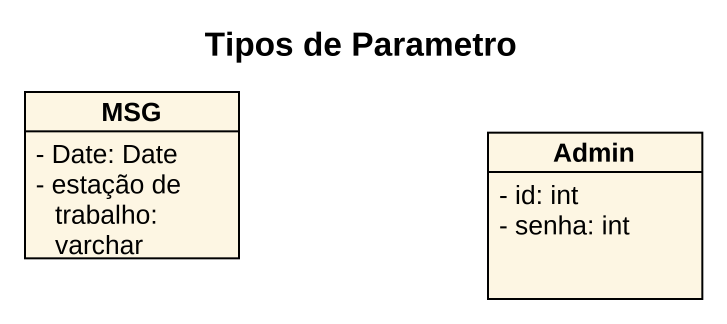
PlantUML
@startuml
title Tipos de Parametro
hide circle
hide empty members
skinparam classAttributeIconSize 0
class MSG {
  - Date: Date
  - estação de trabalho: varchar
}
class Admin {
  - id: int
  - senha: int
}
@enduml
